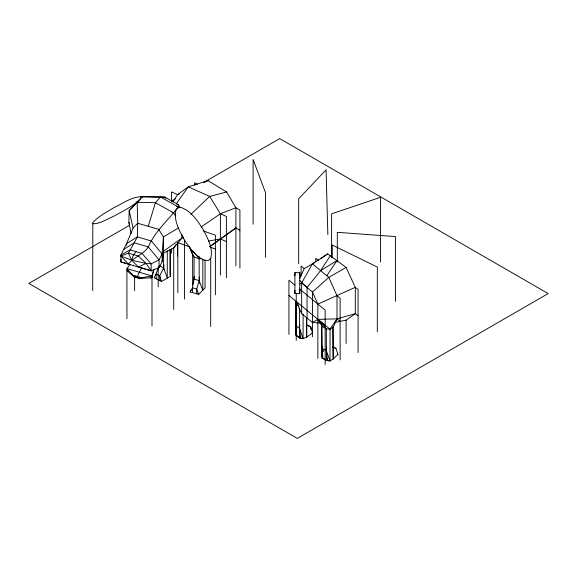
<?xml version="1.0" encoding="UTF-8"?>
<svg xmlns="http://www.w3.org/2000/svg" width="577" height="577" viewBox="0 0 577 577"><rect width="100%" height="100%" fill="white"/><g stroke="black" fill="none" stroke-linecap="round" stroke-linejoin="round"><path stroke-width="0.87" d="M120.939 259.289L120.939 261.98L151.131 270.808L159.028 267.649L162.13 261.756L163.572 251.197L163.392 236.938L158.776 229.379L137.694 223.22L133.078 228.074L126.601 243.617L120.939 255.02L120.939 261.98L128.433 264.05C133.806 256.981 143.37 254.666 148.318 246.906C154.997 231.218 168.224 220.241 178.257 206.905L178.372 204.655L164.849 197.125L140.795 196.714C131.159 197.089 122.641 203.58 114.08 207.554C106.716 212.076 98.66 216.079 92.818 222.599L92.702 290.57M133.438 254.969L136.035 251.644M151.996 325.991L151.996 275.943L126.933 268.615L133.006 275.279L141.531 277.775L141.531 278.381C135.465 278.907 130.892 274.306 126.933 270.404L126.933 268.615L130.077 264.295M299.766 272.654L299.766 293.513L294.912 293.513L294.912 272.654L299.766 272.654L299.766 275.784M306.733 318.179L306.683 337.112L303.084 338.656L299.535 338.072L296.03 335.345L296.08 301.504L298.114 304.274M327.332 360.661L327.563 358.793M300.473 338.223L300.74 336.377M296.03 335.345L296.08 301.504M131.145 233.627L128.866 222.441L129.169 210.655L140.997 198.264L140.795 196.714L164.849 197.125L165.75 198.401M192.473 292.597L192.473 287.793L194.197 276.333M199.325 277.14L199.462 283.3M322.327 346.647L321.714 356.074L322.204 358.187L326.358 360.589L330.022 360.87L333.196 359.038L337.942 354.458L335.951 348.443L332.41 346.69M163.854 264.497L163.825 269.784M326.604 347.289L326.358 350.802L327.534 360.553L330.022 360.87L330.022 329.171L337.004 318.85L337.004 295.72L328.803 277.378L312.409 263.833L301.634 283.062L301.634 313.592L312.46 322.529L320.199 323.055M162.13 261.756L162.13 254.003L163.392 236.938L178.661 227.836M296.08 333.21L296.304 322.067M299.809 324.786L299.535 328.277L300.704 338.136L303.084 338.656L303.084 314.018M178.113 207.756L181.207 207.532C191.434 211.182 197.695 221.041 203.32 229.754C207.677 238.431 213.447 248.384 210.699 258.388L208.643 260.4L205.556 260.624C195.329 256.974 189.068 247.122 183.443 238.409C179.079 229.733 173.316 219.779 176.064 209.776L178.113 207.756L178.257 206.905L160.478 197.002L155.444 202.736L148.239 226.299M193.273 283.336L194.067 278.987L194.067 257.075L189.855 247.591M153.994 269.214L151.996 277.732L141.531 278.381L133.006 275.893L133.006 275.279M153.518 270.007L151.996 275.943L141.531 277.775M120.939 255.02L130.041 249.891L142.021 253.397L151.131 263.848L151.131 270.808L138.444 266.978L131.664 260.213L133.438 254.601M159.158 266.379L154.218 277.869L161.473 281.468L170.446 276.253L170.446 249.834M332.705 326.957L333.196 359.038L333.196 327.339L337.004 318.85L355.309 313.708L358.065 315.727M299.86 278.222L304.216 268.63L314.732 262.492M141.769 267.447L137.268 276.527L137.268 277.818M205.059 259.773L205.059 287.959L198.733 294.335L190.107 291.948L191.196 289.741M159.028 267.649L159.028 259.895L163.572 251.197L182.022 237.984L182.981 236.498M190.107 291.948L192.473 287.793L196.685 288.962L198.733 294.335M172.898 202.022L177.579 194.622L188.282 186.84L207.98 180.623L226.602 191.975L235.906 207.749L239.917 210.064L239.917 268.139M307.051 318.259L307.051 287.526L320.61 270.606L330.282 255.777M175.985 244.511L173.713 247.987L163.356 253.224M326.82 275.741L336.903 260.638L320.61 270.606M176.346 203.659L188.282 186.84L209.689 196.411L220.392 213.764L220.392 275.106M133.078 228.074L129.169 210.655L134.91 204.705L137.362 201.373M196.533 293.722L196.858 293.332M140.997 198.264C133.337 206.35 122.901 211.146 113.287 216.498C106.666 219.159 100.037 224.006 92.702 223.753M134.91 204.705L137.953 201.481M190.807 214.406L209.689 196.411L226.602 191.975M322.832 358.548L323.084 358.259L322.204 358.187L321.879 325.075M235.906 227.958L209.689 246.689L235.906 227.958L239.917 230.266M307.757 324.995L310.823 327.029L312.539 332.979L306.683 337.112L306.683 317.739M320.617 258.821L327.7 253.88L346.106 267.403L355.309 287.346L355.309 313.708L346.106 320.134L334.862 322.413M201.121 227.035L220.392 213.764L235.906 207.749L235.906 265.824M159.62 280.545L160.11 280.22M312.409 263.833L327.7 253.88M123.507 249.509L134.225 242.78L137.319 236.895L137.694 223.22L137.175 202.231L155.444 202.736L173.713 212.913L175.495 215.827M300.09 283.963L301.634 283.062L312.46 291.998L317.869 304.101L317.869 358.375M312.46 322.529L317.869 319.369L337.004 318.85L340.12 321.425M129.342 225.398L28.85 283.415L297.299 438.405L548.15 293.585L279.701 138.595L203.356 182.671M171.412 201.113L175.307 198.863M346.106 267.403L328.803 277.378L312.46 291.998L312.409 336.752M330.022 329.171L317.869 319.369L322.204 326.488L326.358 328.883L330.022 329.171L333.196 327.339M322.204 358.187L322.694 357.906L325.341 359.529M204.878 182.101L207.98 180.623M138.444 266.978L146.053 263.444L151.131 263.848L159.028 259.895L148.318 246.906L134.225 242.78L128.433 253.137L120.824 256.065L128.433 264.05M317.869 304.101L355.309 287.346L358.065 289.365L358.065 352.525M179.202 193.886L177.579 194.622L171.571 191.939L171.571 200.919M208.412 241.078L220.392 238.907L226.393 241.59M142.093 277.862L138.956 278.309L138.956 277.025M189.819 247.634L192.646 255.106L194.067 257.075L199.152 258.77L201.351 258.604M150.316 277.681L151.996 277.732L150.316 277.234M120.824 256.065L131.664 260.213L146.053 263.444L151.131 270.808M140.795 196.714L142.505 197.146M176.677 204.164L178.372 204.655L180.19 207.641M176.562 206.407L178.257 206.905M137.175 202.231L138.833 202.715M172.054 212.43L173.713 212.913M194.067 278.987L199.152 280.682L202.823 290.202L202.823 259.376M203.075 230.822L215.387 235.192L215.387 294.818M182.087 237.241L183.731 237.825M210.461 247.302L215.387 249.048M177.968 242.715L189.501 246.805M220.392 213.764L226.393 216.447L226.393 277.789M306.733 325.19L310.823 327.029L310.823 329.431M327.534 360.553L326.358 360.589L326.358 328.883L317.869 319.369L319.312 321.245M332.705 346.914L335.951 348.443M337.343 354.163L337.942 354.458M128.447 271.24L126.933 270.404L126.933 318.663M197.334 184.279L194.665 182.736L194.665 185.376M322.839 356.752L322.204 348.4L326.358 350.802L330.022 360.87M159.454 265.608L163.608 268.009L167.272 278.085L167.272 250.793M298.792 336.932L296.672 335.453M300.704 338.136L299.535 338.072L299.535 308.118M312.027 332.64L312.539 332.979M318.49 260.306L315.742 258.287L315.742 261.799M298.828 305.817L296.03 303.639L296.225 301.49L301.634 313.592M296.491 332.28L296.03 325.558L299.535 328.277L303.084 338.656M304.216 268.63L301.093 266.055L301.093 275.835M337.004 295.72L340.12 298.295L340.12 359.904M294.905 285.125L288.94 280.198L288.94 334.472M299.607 289.012L325.154 310.123L325.154 364.397M288.94 295.467L325.154 325.385M299.766 280.487L307.051 287.526M146.053 263.444L138.444 256.065L128.433 253.137L131.664 260.213M162.13 254.003L151.412 241.013L137.319 236.895L126.601 243.617L126.601 245.369M192.718 250.793L199.152 258.77L199.152 280.682L196.685 288.962L196.685 293.765M320.271 322.493L321.23 323.747M128.866 222.441L129.738 224.006M322.37 357.3L321.714 356.074L321.714 325.255M322.204 348.4L323.625 351.638M296.03 325.558L296.967 328.068M161.473 281.468L159.75 275.806L163.608 268.009L163.608 252.228M170.446 276.253L169.955 274.14L169.955 249.48M198.986 256.13L199.152 258.77M327.844 234.579L326.084 169.797L298.67 198.834L298.67 263.617M181.928 234.565L182.022 237.984L173.713 247.987L173.713 309.452M299.766 293.513L299.766 290.382M294.912 272.654L294.912 275.784M294.912 293.513L294.912 290.382M395.425 301.374L395.425 236.592L337.321 232.322L337.321 262.008M380.452 262.102L380.452 197.32L331.609 213.858L331.609 257.948M377.322 331.833L377.322 267.05L332.222 244.994L332.222 257.594M346.106 320.134L346.106 343.488M296.225 293.404L296.225 340.495M265.456 257.364L265.456 192.581L253.101 159.454L253.101 224.237M210.699 258.388L210.699 326.474M192.646 255.106L192.646 285.045M184.517 240.176L184.517 299.131M177.831 242.434L177.831 292.662M177.579 242.722L177.579 255.964M171.571 248.867L171.571 253.281M159.75 280.61L159.75 275.806L156.208 274.046L156.208 278.857M158.177 267.18L158.177 286.913M135.573 276.03L135.573 277.321M134.614 276.426L134.614 290.808M133.438 265.153L133.438 265.514"/></g></svg>
